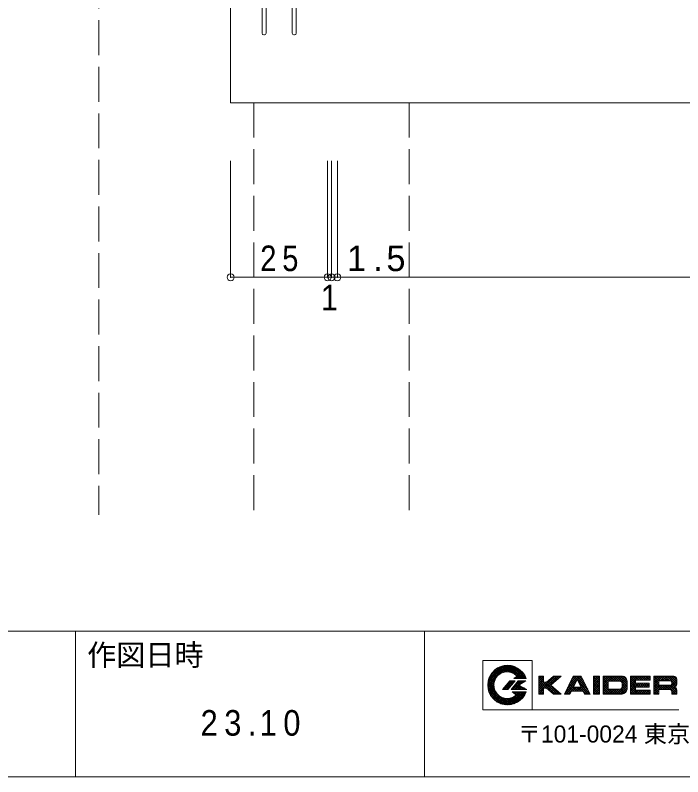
# Model space of a CAD drawing. Units: millimetres at full size, sheet at 1:3; details may follow other scales. Extents: x -423 to 423, y -292 to 292.
# Drawn here: x 17.5 to 189.6, y -292.5 to -96.2 of the extents above; entities that cross this region are included whole.
import ezdxf
from ezdxf.enums import TextEntityAlignment as Align

# ---------------------------------------------------------------- set-up
doc = ezdxf.new("R2010")
doc.units = ezdxf.units.MM
doc.header["$LTSCALE"] = 3
doc.header["$PDMODE"] = 32
doc.header["$PDSIZE"] = 1.8
doc.linetypes.add('DASHED3', pattern=[4, 3, -1])
for name, color, linetype, lineweight in [('3-0_ＫＢ製品', 7, 'Continuous', 9), ('3-3_寸法', 4, 'Continuous', 9), ('3-5_文字', 7, 'Continuous', 9), ('3-8_他製品', 7, 'Continuous', 9), ('F-0_図面枠', 5, 'Continuous', 9), ('F-5_F-5ﾚｲﾔ', 7, 'Continuous', 9)]:
    doc.layers.add(name, color=color, linetype=linetype, lineweight=lineweight)
doc.styles.add('HGｺﾞｼｯｸM', font='')
doc.styles.get('HGｺﾞｼｯｸM').set_extended_font_data('HGｺﾞｼｯｸM')

msp = doc.modelspace()

# ---------------------------------------------------------------- linework, layer by layer
at = {"layer": '3-0_ＫＢ製品', "color": 2}
for p, q in [((73, 156.25), (73, -118.75)), ((73, -118.75), (348, -118.75))]:
    msp.add_line(p, q, dxfattribs=at)
at = {"layer": '3-3_寸法'}
for p, q in [((73, -163.75), (73, -133.75)), ((98, -163.75), (98, -133.75)), ((99, -163.75), (99, -133.75)), ((100.5, -163.75), (100.5, -133.75)), ((73, -163.75), (98, -163.75)), ((98, -163.75), (99, -163.75)), ((99, -163.75), (100.5, -163.75)), ((100.5, -163.75), (320.5, -163.75))]:
    msp.add_line(p, q, dxfattribs=at)
for p in [(73, -163.75), (98, -163.75), (99, -163.75), (100.5, -163.75)]:
    msp.add_point(p, dxfattribs=at)
at = {"layer": '3-5_文字'}
for p, q in [((81.122, -86.65), (81.122, -100.85)), ((82.122, -86.65), (82.122, -100.85)), ((88.878, -86.65), (88.878, -100.85)), ((89.878, -86.65), (89.878, -100.85)), ((81.722, -101.25), (81.522, -101.25)), ((89.278, -101.25), (89.478, -101.25))]:
    msp.add_line(p, q, dxfattribs=at)
for centre, start, end in [((81.522, -100.85), 180, 270), ((81.722, -100.85), 270, 0), ((89.278, -100.85), 180, 270), ((89.478, -100.85), 270, 0)]:
    msp.add_arc(centre, 0.4, start, end, dxfattribs=at)
at = {"layer": '3-8_他製品', "linetype": 'DASHED3'}
for p, q in [((39, 262.5), (39, -225)), ((79, -118.75), (79, -225)), ((119, -118.75), (119, -225))]:
    msp.add_line(p, q, dxfattribs=at)
at = {"layer": 'F-0_図面枠'}
for p, q in [((-423, -255), (423, -255)), ((33, -292.5), (33, -255)), ((123, -292.5), (123, -255)), ((423, -292.5), (-423, -292.5))]:
    msp.add_line(p, q, dxfattribs=at)
at = {"layer": 'F-5_F-5ﾚｲﾔ'}
for p, q in [((139.277, -268.73), (144.23, -263.777)), ((139.317, -268.221), (143.721, -263.817)), ((139.426, -267.643), (143.143, -263.926)), ((139.653, -266.945), (142.446, -264.154)), ((140.238, -265.892), (141.391, -264.738)), ((142.465, -265.991), (141.289, -264.815)), ((142.765, -265.821), (141.563, -264.62)), ((143.091, -265.678), (141.854, -264.441)), ((143.447, -265.565), (142.162, -264.28)), ((143.839, -265.487), (142.488, -264.137)), ((142.519, -265.958), (144.692, -263.785)), ((144.277, -265.456), (142.834, -264.013)), ((144.778, -265.488), (143.202, -263.912)), ((143.357, -265.59), (145.117, -263.829)), ((145.391, -265.632), (143.595, -263.835)), ((143.941, -265.475), (145.512, -263.903)), ((146.39, -266.161), (144.016, -263.787)), ((144.427, -265.458), (145.882, -264.003)), ((147.873, -267.175), (144.474, -263.776)), ((144.855, -265.5), (146.23, -264.124)), ((148.343, -267.175), (144.978, -263.811)), ((145.239, -265.585), (146.558, -264.266)), ((148.812, -267.175), (145.549, -263.912)), ((145.589, -265.704), (146.868, -264.425)), ((145.909, -265.853), (147.16, -264.602)), ((146.204, -266.028), (147.436, -264.796)), ((149.125, -267.019), (146.231, -264.124)), ((146.474, -266.228), (147.697, -265.005)), ((148.612, -266.036), (147.214, -264.638)), ((140.941, -268.222), (139.657, -266.938)), ((141.037, -267.848), (139.803, -266.615)), ((141.165, -267.507), (139.967, -266.31)), ((141.322, -267.195), (140.148, -266.021)), ((141.504, -266.908), (140.345, -265.749)), ((141.71, -266.644), (140.558, -265.492)), ((141.939, -266.404), (140.786, -265.251)), ((142.191, -266.186), (141.03, -265.025)), ((146.632, -266.697), (145.996, -267.175)), ((146.465, -267.175), (148.171, -265.469)), ((146.935, -267.175), (146.532, -266.772)), ((146.703, -266.468), (147.941, -265.229)), ((147.404, -267.175), (146.705, -266.476)), ((146.935, -267.175), (148.385, -265.724)), ((147.404, -267.175), (148.584, -265.995)), ((147.873, -267.175), (148.767, -266.282)), ((148.343, -267.175), (148.932, -266.585)), ((148.812, -267.175), (149.08, -266.907)), ((152.406, -266.58), (152.406, -271.17)), ((152.406, -266.58), (153.681, -266.58)), ((152.406, -267.855), (153.681, -266.58)), ((152.406, -267.292), (153.118, -266.58)), ((152.406, -266.729), (152.554, -266.58)), ((152.406, -270.672), (156.497, -266.58)), ((153.681, -267.707), (152.554, -266.58)), ((153.681, -267.144), (153.118, -266.58)), ((153.681, -266.58), (153.681, -268.11)), ((154.001, -269.64), (157.06, -266.58)), ((154.509, -269.694), (157.624, -266.58)), ((158.19, -266.58), (155.512, -268.875)), ((156.975, -267.622), (156.071, -266.718)), ((156.231, -266.58), (158.19, -266.58)), ((157.278, -267.362), (156.497, -266.58)), ((157.582, -267.101), (157.06, -266.58)), ((157.885, -266.841), (157.624, -266.58)), ((158.168, -266.599), (158.187, -266.58)), ((161.331, -266.58), (159.036, -271.17)), ((159.854, -269.533), (162.808, -266.58)), ((160.418, -268.407), (162.244, -266.58)), ((160.981, -267.28), (161.681, -266.58)), ((162.21, -267.673), (161.26, -266.722)), ((161.331, -266.58), (163.371, -266.58)), ((165.061, -269.96), (161.681, -266.58)), ((164.498, -268.833), (162.244, -266.58)), ((162.351, -267.6), (163.371, -266.58)), ((162.608, -267.906), (163.559, -266.956)), ((163.934, -267.707), (162.808, -266.58)), ((163.371, -266.58), (165.666, -271.17)), ((166.574, -266.58), (166.574, -271.17)), ((166.574, -268.11), (168.105, -266.58)), ((166.574, -267.547), (167.541, -266.58)), ((166.574, -266.984), (166.978, -266.58)), ((168.105, -268.27), (166.574, -266.74)), ((168.105, -267.707), (166.978, -266.58)), ((168.105, -267.144), (167.541, -266.58)), ((169.068, -267.144), (169.632, -266.58)), ((169.068, -267.707), (170.195, -266.58)), ((169.068, -268.27), (170.758, -266.58)), ((169.068, -268.833), (171.321, -266.58)), ((170.344, -267.855), (169.068, -266.58)), ((170.907, -267.855), (169.632, -266.58)), ((171.47, -267.855), (170.195, -266.58)), ((170.61, -267.855), (171.885, -266.58)), ((172.033, -267.855), (170.758, -266.58)), ((171.173, -267.855), (172.448, -266.58)), ((172.597, -267.855), (171.321, -266.58)), ((171.736, -267.855), (173.011, -266.58)), ((173.16, -267.855), (171.885, -266.58)), ((172.3, -267.855), (173.574, -266.58)), ((175.189, -269.321), (172.448, -266.58)), ((172.863, -267.855), (174.121, -266.597)), ((175.189, -268.757), (173.011, -266.58)), ((173.412, -267.869), (174.538, -266.743)), ((175.189, -268.194), (173.574, -266.58)), ((175.164, -267.606), (174.162, -266.604)), ((176.053, -266.58), (176.053, -271.17)), ((176.053, -266.58), (181.153, -266.58)), ((176.053, -268.864), (178.337, -266.58)), ((176.053, -268.301), (177.774, -266.58)), ((176.053, -267.737), (177.211, -266.58)), ((176.053, -267.174), (176.647, -266.58)), ((176.053, -266.611), (176.084, -266.58)), ((177.328, -267.824), (176.084, -266.58)), ((177.667, -267.6), (176.647, -266.58)), ((178.23, -267.6), (177.211, -266.58)), ((178.794, -267.6), (177.774, -266.58)), ((177.88, -267.6), (178.9, -266.58)), ((179.357, -267.6), (178.337, -266.58)), ((178.444, -267.6), (179.463, -266.58)), ((179.92, -267.6), (178.9, -266.58)), ((179.007, -267.6), (180.027, -266.58)), ((180.483, -267.6), (179.463, -266.58)), ((179.57, -267.6), (180.59, -266.58)), ((181.047, -267.6), (180.027, -266.58)), ((180.133, -267.6), (181.153, -266.58)), ((181.153, -267.144), (180.59, -266.58)), ((181.153, -266.58), (181.153, -267.6)), ((182.118, -266.58), (182.118, -271.17)), ((187.218, -266.58), (182.118, -266.58)), ((182.118, -267.144), (182.681, -266.58)), ((182.118, -267.707), (183.244, -266.58)), ((182.118, -268.27), (183.807, -266.58)), ((182.118, -268.833), (184.371, -266.58)), ((183.393, -267.855), (182.118, -266.58)), ((183.828, -267.728), (182.681, -266.58)), ((184.391, -267.728), (183.244, -266.58)), ((183.786, -267.728), (184.934, -266.58)), ((184.955, -267.728), (183.807, -266.58)), ((184.35, -267.728), (185.497, -266.58)), ((185.518, -267.728), (184.371, -266.58)), ((184.912, -267.728), (186.06, -266.58)), ((186.081, -267.728), (184.934, -266.58)), ((185.476, -267.728), (186.624, -266.58)), ((187.894, -268.977), (185.497, -266.58)), ((186.039, -267.728), (187.187, -266.58)), ((187.983, -268.503), (186.06, -266.58)), ((186.538, -267.792), (187.63, -266.7)), ((187.983, -267.939), (186.624, -266.58)), ((187.983, -267.376), (187.187, -266.58)), ((144.347, -273.975), (139.275, -268.903)), ((139.285, -269.192), (141.379, -267.099)), ((141.216, -270.374), (139.293, -268.451)), ((139.329, -269.617), (141.01, -267.936)), ((140.963, -269.652), (139.345, -268.034)), ((139.403, -270.013), (140.895, -268.52)), ((140.883, -269.103), (139.425, -267.645)), ((140.885, -268.636), (139.53, -267.281)), ((143.157, -269.984), (145.375, -267.766)), ((143.626, -269.984), (145.844, -267.766)), ((144.82, -269.558), (144.066, -268.804)), ((144.095, -269.984), (146.314, -267.766)), ((145.033, -269.302), (144.279, -268.548)), ((145.247, -269.046), (144.492, -268.292)), ((145.46, -268.79), (144.706, -268.035)), ((145.674, -268.534), (144.919, -267.78)), ((147.149, -267.766), (145.3, -269.984)), ((145.887, -268.278), (145.375, -267.766)), ((145.509, -269.984), (147.727, -267.766)), ((146.1, -268.022), (145.844, -267.766)), ((145.979, -269.984), (148.197, -267.766)), ((145.996, -267.175), (149.183, -267.175)), ((146.465, -267.175), (146.264, -266.973)), ((147.599, -269.984), (146.345, -268.73)), ((148.068, -269.984), (146.559, -268.475)), ((146.602, -268.422), (147.258, -267.766)), ((147.375, -268.822), (146.772, -268.218)), ((147.669, -268.646), (146.985, -267.962)), ((147.149, -267.766), (149.136, -267.766)), ((147.962, -268.47), (147.258, -267.766)), ((149.136, -267.766), (147.287, -268.875)), ((147.287, -268.875), (149.321, -269.984)), ((148.255, -268.294), (147.727, -267.766)), ((147.962, -268.47), (148.666, -267.766)), ((148.549, -268.118), (148.197, -267.766)), ((148.842, -267.942), (148.666, -267.766)), ((156.581, -271.17), (152.406, -266.995)), ((152.406, -268.419), (153.681, -267.144)), ((154.74, -269.892), (152.406, -267.558)), ((152.406, -268.982), (153.681, -267.707)), ((152.406, -269.545), (153.84, -268.11)), ((152.406, -270.108), (154.404, -268.11)), ((153.924, -269.64), (152.406, -268.121)), ((153.681, -269.96), (152.406, -268.685)), ((157.145, -271.17), (154.084, -268.11)), ((157.707, -271.17), (154.554, -268.017)), ((155.762, -268.662), (154.858, -267.757)), ((156.065, -268.401), (155.161, -267.497)), ((156.369, -268.141), (155.464, -267.237)), ((155.512, -268.875), (158.19, -271.17)), ((156.672, -267.881), (155.767, -266.977)), ((159.291, -270.66), (162.142, -267.809)), ((162.127, -270.405), (160.321, -268.6)), ((161.459, -269.174), (160.509, -268.224)), ((161.647, -268.799), (160.697, -267.849)), ((161.834, -268.424), (160.884, -267.473)), ((162.022, -268.048), (161.072, -267.097)), ((162.362, -270.405), (164.31, -268.458)), ((165.624, -271.086), (162.773, -268.235)), ((162.796, -268.281), (163.746, -267.331)), ((162.925, -270.405), (164.497, -268.833)), ((162.984, -268.657), (163.934, -267.707)), ((163.172, -269.032), (164.122, -268.082)), ((166.574, -268.673), (168.105, -267.144)), ((168.105, -268.833), (166.574, -267.303)), ((166.574, -269.237), (168.105, -267.707)), ((168.105, -269.396), (166.574, -267.866)), ((166.574, -269.8), (168.105, -268.27)), ((168.105, -269.96), (166.574, -268.43)), ((166.574, -270.363), (168.105, -268.833)), ((170.344, -268.419), (169.068, -267.144)), ((170.344, -268.982), (169.068, -267.707)), ((169.068, -269.396), (170.344, -268.121)), ((170.344, -269.545), (169.068, -268.27)), ((169.068, -269.96), (170.344, -268.685)), ((171.406, -271.17), (169.068, -268.833)), ((173.276, -267.855), (170.344, -267.855)), ((170.344, -267.855), (170.344, -269.895)), ((172.364, -271.17), (175.189, -268.346)), ((172.927, -271.17), (175.189, -268.909)), ((173.763, -268.081), (174.852, -266.992)), ((173.914, -268.494), (175.076, -267.332)), ((173.914, -269.057), (175.186, -267.784)), ((173.914, -269.258), (173.914, -268.493)), ((175.189, -269.884), (173.914, -268.609)), ((175.189, -269.895), (175.189, -267.855)), ((178.306, -269.365), (176.053, -267.113)), ((177.742, -269.365), (176.053, -267.676)), ((176.053, -269.427), (177.328, -268.152)), ((177.328, -269.514), (176.053, -268.239)), ((176.053, -270.553), (178.222, -268.385)), ((176.053, -269.991), (177.659, -268.385)), ((177.328, -270.077), (176.053, -268.803)), ((177.328, -267.6), (181.153, -267.6)), ((177.805, -269.365), (178.785, -268.385)), ((178.869, -269.365), (177.889, -268.385)), ((178.368, -269.365), (179.348, -268.385)), ((179.432, -269.365), (178.452, -268.385)), ((178.931, -269.365), (179.912, -268.385)), ((179.996, -269.365), (179.015, -268.385)), ((179.495, -269.365), (180.475, -268.385)), ((180.559, -269.365), (179.579, -268.385)), ((180.058, -269.365), (180.899, -268.525)), ((180.899, -269.141), (180.142, -268.385)), ((180.697, -267.6), (181.153, -267.144)), ((180.899, -268.578), (180.705, -268.385)), ((180.899, -268.385), (180.899, -269.365)), ((183.393, -268.419), (182.118, -267.144)), ((184.434, -270.022), (182.118, -267.707)), ((182.118, -269.396), (183.393, -268.121)), ((183.87, -270.022), (182.118, -268.27)), ((182.118, -269.96), (183.393, -268.685)), ((183.393, -270.108), (182.118, -268.833)), ((182.118, -270.523), (183.765, -268.875)), ((182.118, -271.086), (184.329, -268.875)), ((183.393, -267.728), (183.393, -268.875)), ((186.325, -267.728), (183.393, -267.728)), ((186.325, -268.875), (183.393, -268.875)), ((183.744, -270.022), (184.892, -268.875)), ((184.997, -270.022), (183.849, -268.875)), ((184.308, -270.022), (185.455, -268.875)), ((185.56, -270.022), (184.413, -268.875)), ((184.871, -270.022), (186.018, -268.875)), ((186.124, -270.022), (184.976, -268.875)), ((185.434, -270.022), (187.983, -267.474)), ((187.834, -271.17), (185.539, -268.875)), ((185.997, -270.022), (187.983, -268.037)), ((187.983, -270.756), (186.102, -268.875)), ((186.512, -270.071), (187.983, -268.601)), ((187.983, -270.192), (186.574, -268.783)), ((186.708, -268.186), (187.898, -266.995)), ((186.708, -268.493), (186.708, -268.11)), ((187.623, -269.269), (186.708, -268.354)), ((187.983, -268.62), (187.983, -267.345)), ((143.851, -273.948), (139.302, -269.399)), ((143.292, -273.859), (139.391, -269.958)), ((139.503, -270.382), (140.878, -269.007)), ((142.632, -273.668), (139.582, -270.618)), ((139.624, -270.73), (140.92, -269.434)), ((139.766, -271.058), (141.005, -269.818)), ((139.925, -271.368), (141.125, -270.168)), ((140.102, -271.66), (141.274, -270.489)), ((140.296, -271.936), (141.448, -270.783)), ((143.369, -269.984), (143.212, -269.828)), ((143.838, -269.984), (143.426, -269.572)), ((144.307, -269.984), (143.639, -269.316)), ((144.606, -269.814), (143.852, -269.06)), ((144.359, -273.975), (147.759, -270.575)), ((144.85, -273.953), (148.228, -270.575)), ((145.3, -269.984), (149.321, -269.984)), ((145.402, -273.871), (148.698, -270.575)), ((145.721, -269.984), (145.492, -269.755)), ((146.418, -271.259), (145.571, -270.575)), ((145.571, -270.575), (149.183, -270.575)), ((145.934, -270.868), (145.641, -270.575)), ((146.19, -269.984), (145.705, -269.498)), ((145.743, -270.714), (145.881, -270.575)), ((146.66, -269.984), (145.918, -269.242)), ((146.002, -270.923), (146.351, -270.575)), ((146.05, -273.692), (149.167, -270.575)), ((147.999, -272.464), (146.11, -270.575)), ((147.129, -269.984), (146.132, -268.986)), ((146.262, -271.133), (146.82, -270.575)), ((146.448, -269.984), (147.462, -268.97)), ((146.491, -271.374), (147.29, -270.575)), ((148.225, -272.22), (146.579, -270.575)), ((146.917, -269.984), (147.766, -269.136)), ((148.435, -271.962), (147.049, -270.575)), ((147.387, -269.984), (148.069, -269.302)), ((148.63, -271.687), (147.518, -270.575)), ((148.537, -269.984), (147.598, -269.044)), ((147.856, -269.984), (148.373, -269.467)), ((148.808, -271.396), (147.988, -270.575)), ((148.326, -269.984), (148.677, -269.633)), ((148.97, -271.088), (148.457, -270.575)), ((149.007, -269.984), (148.63, -269.608)), ((148.795, -269.984), (148.98, -269.799)), ((149.113, -270.762), (148.927, -270.575)), ((149.264, -269.984), (149.284, -269.964)), ((153.681, -270.523), (152.406, -269.248)), ((153.681, -271.086), (152.406, -269.811)), ((153.201, -271.17), (152.406, -270.374)), ((152.47, -271.17), (153.681, -269.96)), ((153.034, -271.17), (153.681, -270.523)), ((153.681, -269.64), (154.477, -269.64)), ((153.681, -269.64), (153.681, -271.17)), ((154.812, -269.955), (155.717, -269.05)), ((155.116, -270.214), (156.02, -269.31)), ((155.419, -270.474), (156.323, -269.57)), ((155.722, -270.734), (156.626, -269.83)), ((156.026, -270.994), (156.93, -270.09)), ((156.413, -271.17), (157.233, -270.35)), ((156.976, -271.17), (157.537, -270.61)), ((157.54, -271.17), (157.84, -270.87)), ((159.512, -271.17), (159.195, -270.853)), ((159.344, -271.17), (161.579, -268.936)), ((160.076, -271.17), (159.383, -270.477)), ((160.52, -271.052), (159.57, -270.102)), ((160.708, -270.677), (159.758, -269.726)), ((159.907, -271.17), (161.693, -269.385)), ((161, -270.405), (159.946, -269.351)), ((161.563, -270.405), (160.133, -268.975)), ((160.844, -270.405), (160.462, -271.17)), ((161.236, -270.405), (162.255, -269.385)), ((162.69, -270.405), (161.67, -269.385)), ((161.799, -270.405), (162.819, -269.385)), ((163.253, -270.405), (162.233, -269.385)), ((163.817, -270.405), (162.797, -269.385)), ((165.144, -271.17), (163.336, -269.362)), ((163.488, -270.405), (164.685, -269.208)), ((164.581, -271.17), (163.899, -270.488)), ((163.923, -270.534), (164.873, -269.584)), ((164.11, -270.91), (165.061, -269.96)), ((164.413, -271.17), (165.248, -270.335)), ((164.977, -271.17), (165.436, -270.711)), ((168.105, -270.523), (166.574, -268.993)), ((166.574, -270.927), (168.105, -269.396)), ((168.105, -271.086), (166.574, -269.556)), ((167.625, -271.17), (166.574, -270.119)), ((167.062, -271.17), (166.574, -270.683)), ((166.894, -271.17), (168.105, -269.96)), ((167.457, -271.17), (168.105, -270.523)), ((169.068, -270.523), (170.344, -269.248)), ((170.842, -271.17), (169.068, -269.396)), ((169.068, -271.086), (170.344, -269.811)), ((170.279, -271.17), (169.068, -269.96)), ((169.716, -271.17), (169.068, -270.523)), ((169.547, -271.17), (170.823, -269.895)), ((170.111, -271.17), (171.386, -269.895)), ((173.276, -269.895), (170.344, -269.895)), ((170.674, -271.17), (171.949, -269.895)), ((171.969, -271.17), (170.694, -269.895)), ((171.237, -271.17), (172.512, -269.895)), ((172.532, -271.17), (171.257, -269.895)), ((171.801, -271.17), (173.076, -269.895)), ((173.095, -271.17), (171.82, -269.895)), ((173.659, -271.17), (172.384, -269.895)), ((174.177, -271.125), (172.947, -269.895)), ((174.566, -270.951), (173.477, -269.863)), ((173.491, -271.17), (175.189, -269.472)), ((174.865, -270.687), (173.8, -269.621)), ((175.081, -270.339), (173.914, -269.172)), ((174.075, -271.149), (175.168, -270.057)), ((177.858, -271.17), (176.053, -269.366)), ((176.053, -271.117), (177.328, -269.842)), ((177.294, -271.17), (176.053, -269.929)), ((176.731, -271.17), (176.053, -270.492)), ((176.563, -271.17), (177.583, -270.15)), ((177.126, -271.17), (178.146, -270.15)), ((177.328, -269.365), (180.899, -269.365)), ((177.328, -269.365), (177.328, -270.15)), ((177.328, -270.15), (181.153, -270.15)), ((178.421, -271.17), (177.401, -270.15)), ((177.69, -271.17), (178.71, -270.15)), ((178.984, -271.17), (177.964, -270.15)), ((178.253, -271.17), (179.273, -270.15)), ((179.548, -271.17), (178.528, -270.15)), ((178.816, -271.17), (179.836, -270.15)), ((180.111, -271.17), (179.091, -270.15)), ((179.379, -271.17), (180.399, -270.15)), ((180.674, -271.17), (179.654, -270.15)), ((179.943, -271.17), (180.963, -270.15)), ((181.153, -271.086), (180.217, -270.15)), ((180.506, -271.17), (181.153, -270.523)), ((180.621, -269.365), (180.899, -269.088)), ((181.153, -270.523), (180.781, -270.15)), ((181.153, -270.15), (181.153, -271.17)), ((183.393, -270.671), (182.118, -269.396)), ((183.328, -271.17), (182.118, -269.96)), ((182.765, -271.17), (182.118, -270.523)), ((182.597, -271.17), (183.393, -270.375)), ((183.393, -270.022), (183.393, -271.17)), ((186.325, -270.022), (183.393, -270.022)), ((186.708, -270.439), (187.636, -269.51)), ((186.708, -271.002), (187.902, -269.808)), ((186.708, -270.405), (186.708, -271.17)), ((187.271, -271.17), (186.708, -270.607)), ((187.103, -271.17), (187.983, -270.29)), ((187.666, -271.17), (187.983, -270.853)), ((187.983, -270.15), (187.983, -271.17)), ((141.73, -273.236), (140.014, -271.52)), ((140.505, -272.197), (141.648, -271.053)), ((140.729, -272.441), (141.87, -271.301)), ((140.969, -272.671), (142.115, -271.525)), ((141.224, -272.885), (142.383, -271.726)), ((141.495, -273.084), (142.675, -271.903)), ((141.782, -273.267), (142.993, -272.055)), ((142.085, -273.432), (143.34, -272.177)), ((142.407, -273.58), (143.721, -272.266)), ((142.748, -273.708), (144.144, -272.312)), ((144.799, -273.957), (142.818, -271.976)), ((143.11, -273.816), (144.625, -272.301)), ((143.496, -273.899), (145.197, -272.199)), ((145.216, -273.905), (143.541, -272.23)), ((143.911, -273.954), (145.99, -271.875)), ((145.605, -273.824), (144.089, -272.309)), ((145.969, -273.72), (144.556, -272.307)), ((146.312, -273.593), (144.97, -272.251)), ((146.635, -273.447), (145.344, -272.155)), ((146.941, -273.283), (145.685, -272.027)), ((147.229, -273.102), (145.998, -271.87)), ((147.501, -272.904), (146.285, -271.688)), ((147.757, -272.692), (146.497, -271.431)), ((146.912, -273.299), (148.799, -271.412)), ((152.638, -271.17), (152.406, -270.938)), ((152.406, -271.17), (153.681, -271.17)), ((153.597, -271.17), (153.681, -271.086)), ((158.102, -271.17), (158.143, -271.13)), ((159.036, -271.17), (160.462, -271.17)), ((165.54, -271.17), (165.624, -271.086)), ((166.574, -271.17), (168.105, -271.17)), ((168.02, -271.17), (168.105, -271.086)), ((169.152, -271.17), (169.068, -271.086)), ((173.914, -271.17), (169.068, -271.17)), ((176.168, -271.17), (176.053, -271.055)), ((176.053, -271.17), (181.153, -271.17)), ((181.069, -271.17), (181.153, -271.086)), ((182.201, -271.17), (182.118, -271.086)), ((182.118, -271.17), (183.393, -271.17)), ((183.16, -271.17), (183.393, -270.938)), ((186.708, -271.17), (187.983, -271.17)), ((150.75, -275.25), (138, -275.25)), ((150.75, -275.25), (181.615, -275.25)), ((181.615, -275.25), (188.516, -275.25))]:
    msp.add_line(p, q, dxfattribs=at)
for points in [[(138, -275.25), (138, -262.5), (150.75, -262.5), (150.75, -275.25)], [(153.681, -268.11), (154.446, -268.11), (156.231, -266.58)], [(166.574, -266.58), (168.105, -266.58), (168.105, -271.17)], [(173.914, -266.58), (169.068, -266.58), (169.068, -271.17)], [(144.93, -267.766), (143.082, -269.984), (144.465, -269.984)], [(144.93, -267.766), (146.314, -267.766), (144.465, -269.984)], [(162.247, -267.6), (161.354, -269.385), (163.348, -269.385)], [(162.247, -267.6), (162.456, -267.6), (163.348, -269.385)], [(177.328, -267.6), (177.328, -268.385), (180.899, -268.385)], [(154.446, -269.64), (156.231, -271.17), (158.19, -271.17)], [(160.844, -270.405), (163.858, -270.405), (164.24, -271.17), (165.666, -271.17)]]:
    msp.add_lwpolyline(points, dxfattribs=at)
for centre, radius, start, end in [((144.375, -268.875), 5.101, 19.46999, 340.53), ((144.306, -268.886), 3.432, 47.28999, 307.96999), ((146.499, -266.531), 0.212, 308.53999, 51.09), ((173.914, -267.855), 1.274, 0, 90), ((187.218, -267.345), 0.765, 0, 90), ((173.276, -268.493), 0.637, 0, 90), ((186.325, -268.11), 0.382, 0, 90), ((186.325, -268.493), 0.382, 270, 0), ((187.218, -268.62), 0.765, 270, 0), ((173.276, -269.258), 0.637, 270, 0), ((173.815, -269.796), 1.378, 274.12, 355.87999), ((186.325, -270.405), 0.382, 0, 90), ((187.218, -270.15), 0.765, 0, 90), ((146.284, -271.424), 0.212, 308.53999, 51.09)]:
    msp.add_arc(centre, radius, start, end, dxfattribs=at)

# ---------------------------------------------------------------- texts
at = {"layer": '3-3_寸法', "color": 7, "style": 'HGｺﾞｼｯｸM', "width": 0.9}
msp.add_text('1', height=6.598, dxfattribs=at).set_placement((96.25, -174.25), align=Align.BOTTOM_LEFT)
at = {"layer": '3-3_寸法', "color": 7, "char_height": 6.598, "attachment_point": 7, "style": 'HGｺﾞｼｯｸM'}
for s, insert in [('\\T1.36;\\W0.85;25', (80.625, -162.25)), ('\\T1.38;1.5', (103, -162.25))]:
    msp.add_mtext(s, dxfattribs=dict(at, insert=insert))
at = {"layer": 'F-5_F-5ﾚｲﾔ', "style": 'HGｺﾞｼｯｸM'}
for s, height, p in [('作図日時', 5.499, (36, -265.5)), ('〒101-0024 東京都千代田区神田和泉町1-3-4 青木ビル\u3000(TEL)03-3861-1931  (FAX)03-3861-1930', 4.399, (147, -285))]:
    msp.add_text(s, height=height, dxfattribs=at).set_placement(p, align=Align.BOTTOM_LEFT)
at = {"layer": 'F-5_F-5ﾚｲﾔ', "insert": (65.25, -282), "char_height": 6.598, "attachment_point": 7, "style": 'HGｺﾞｼｯｸM'}
msp.add_mtext('\\T1.38;\\W0.9;23.10', dxfattribs=at)

doc.saveas('drawing.dxf')
